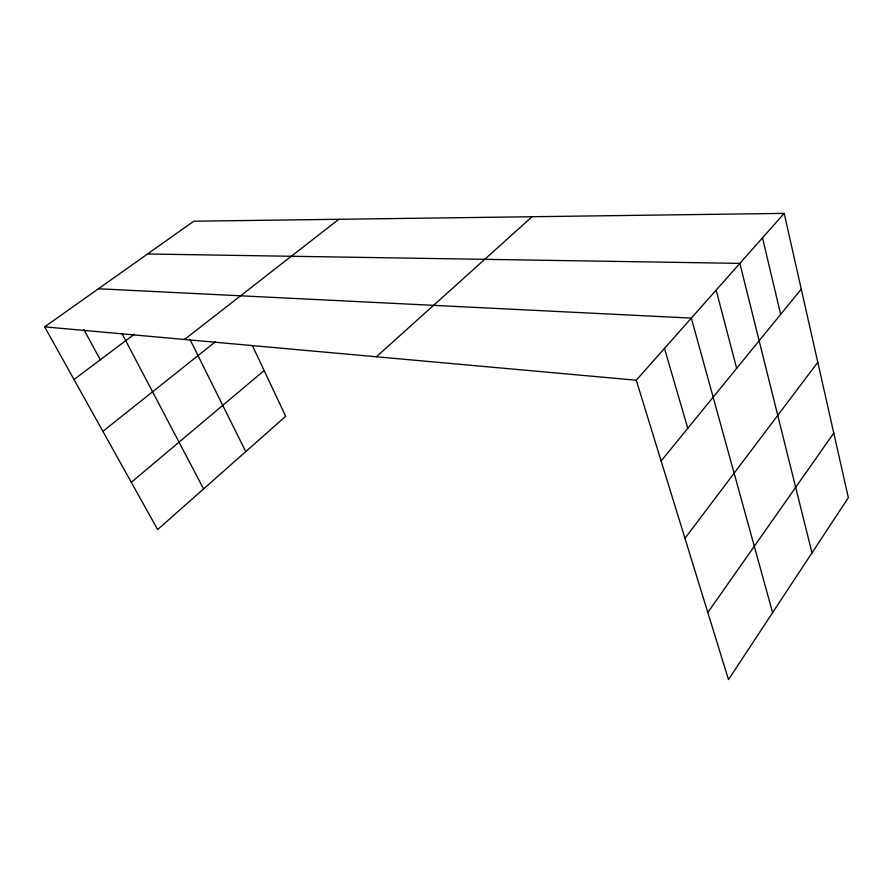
<?xml version="1.0" encoding="UTF-8"?>
<svg xmlns="http://www.w3.org/2000/svg" width="893" height="893" viewBox="0 0 893 893"><rect width="100%" height="100%" fill="white"/><g stroke="black" fill="none" stroke-linecap="round" stroke-linejoin="round"><path stroke-width="1.34" d="M707.814 612.498L833.772 433.072M684.964 538.345L817.798 362.279M661.133 460.978L801.278 289.086M636.262 380.217L784.188 213.382L848.35 497.68L728.487 679.618L636.262 380.217L44.65 326.86L157.637 529.56L285.693 416.294L252.686 346.238M376.388 356.776L532.094 216.731M131.293 482.309L264.138 370.55M102.896 431.352L215.447 341.74M184.538 339.474L338.782 219.298M74.007 379.536L134.419 334.116M44.65 326.86L193.781 221.218L784.188 213.382M147.512 253.992L739.862 263.379L811.994 552.867M98.431 288.763L691.327 318.109L772.612 612.631M83.808 329.394L100.262 359.801M121.906 333.424L203.593 488.906M189.963 339.396L245.754 451.612M664.481 348.382L687.766 428.305M716.153 290.113L736.658 368.34M762.51 237.828L780.661 314.369"/></g></svg>
